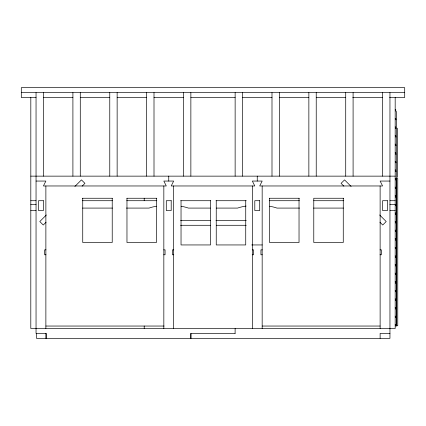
<?xml version="1.0" encoding="UTF-8"?>
<svg xmlns="http://www.w3.org/2000/svg" width="426" height="426" viewBox="0 0 426 426"><rect width="100%" height="100%" fill="white"/><g stroke="black" fill="none" stroke-linecap="round" stroke-linejoin="round"><path stroke-width="0.64" d="M46.343 214.986L39.794 221.541L43.266 225.013L46.077 222.207M74.896 186.439L81.446 179.884L84.923 183.361L82.111 186.167M21.3 92.586L404.7 92.586M36.045 97.501L21.3 97.501L21.3 87.671L404.7 87.671L404.7 97.501L389.561 97.501M43.415 97.501L72.905 97.501M80.28 97.501L109.77 97.501M117.139 97.501L146.629 97.501M154.004 97.501L183.494 97.501M190.864 97.501L235.136 97.501M242.506 97.501L271.996 97.501M279.371 97.501L308.861 97.501M316.23 97.501L345.72 97.501M352.723 97.501L382.585 97.501M395.179 109.786L395.791 109.786L395.791 111.016L396.404 111.628L396.404 119.615L395.791 119.615L395.791 118.385L395.179 118.385M395.179 126.991L395.791 126.991L395.791 128.215L396.404 128.833L396.404 136.821L395.791 136.821L395.791 135.59L395.179 135.59M395.791 128.215L396.404 128.215L396.404 120.228L395.791 119.615M395.179 144.19L395.791 144.19L395.791 145.42L396.404 146.033L396.404 154.02L395.791 154.02L395.791 152.79L395.179 152.79M395.791 145.42L396.404 145.42L396.404 137.433L395.791 136.821M395.179 161.395L395.791 161.395L395.791 162.62L396.404 163.238L396.404 171.225L395.791 171.225L395.791 169.995L395.179 169.995M395.791 162.62L396.404 162.62L396.404 154.633L395.791 154.02M30.821 176.14L395.179 176.14M395.179 178.595L395.791 178.595L395.791 179.825L396.404 180.438L396.404 188.425L395.791 188.425L395.791 187.195L395.179 187.195M395.791 179.825L396.404 179.825L396.404 171.838L395.791 171.225M36.045 181.055L45.875 181.055L43.415 185.97L166.289 185.97L163.834 181.055L173.664 181.055L171.204 185.97L254.796 185.97L252.336 181.055L262.166 181.055L259.711 185.97L382.585 185.97L380.125 181.055L389.955 181.055M395.179 195.8L395.791 195.8L395.791 197.025L396.404 197.643L396.404 205.63L395.791 205.63L395.791 204.4L389.902 204.4M395.791 197.025L396.404 197.025L396.404 189.037L395.791 188.425M82.415 198.255L112.315 198.255M126.932 198.255L156.8 198.255M269.456 198.255L299.276 198.255M343.675 198.255L313.776 198.255L313.776 242.49L343.265 242.49L343.265 198.255M30.821 200.715L36.045 200.715M82.261 200.715L112.432 200.715M126.724 200.715L156.8 200.715M180.624 200.715L210.769 200.715M215.977 200.715L246.26 200.715M269.237 200.715L299.462 200.715M313.733 200.715L343.766 200.715M389.955 200.715L395.179 200.715M30.821 204.4L36.098 204.4M82.553 208.085L112.459 208.085M126.415 208.085L149.009 208.085A46.232 46.232 0 0 1 156.321 206.248M210.343 208.085L188.409 208.085A45.768 45.768 0 0 0 181.135 206.248M216.323 208.085L237.591 208.085A45.768 45.768 0 0 1 246.1 206.062M299.584 208.085L276.991 208.085A46.232 46.232 0 0 0 269.679 206.248M313.541 208.085L343.447 208.085M30.8 210.545L36.077 210.545M389.955 210.545L395.179 210.545M395.179 213L395.791 213L395.791 214.23L396.404 214.842L396.404 222.83L395.791 222.83L395.791 221.6L395.179 221.6M395.791 214.23L396.404 214.23L396.404 206.243L395.791 205.63M180.565 220.37L210.684 220.37M215.977 220.37L246.249 220.37M180.565 225.285L210.353 225.285M216.307 225.285L246.249 225.285M395.179 230.2L395.791 230.2L395.791 231.43L396.404 232.048L396.404 240.03L395.791 240.03L395.791 238.805L395.179 238.805M395.791 231.43L396.404 231.43L396.404 223.442L395.791 222.83M251.686 244.945L262.267 244.945M395.179 247.405L395.791 247.405L395.791 248.635L396.404 249.247L396.404 257.235L395.791 257.235L395.791 256.005L395.179 256.005M395.791 248.635L396.404 248.635L396.404 240.647L395.791 240.03M45.976 249.86L44.645 249.86L44.645 254.775L45.976 254.775M163.733 249.86L165.064 249.86L165.064 254.775L163.733 254.775M173.765 249.86L172.434 249.86L172.434 254.775L173.765 254.775M252.235 249.86L253.566 249.86L253.566 254.775L252.235 254.775M262.267 249.86L260.936 249.86L260.936 254.775L262.267 254.775M380.024 249.86L381.355 249.86L381.355 254.775L380.024 254.775M395.179 264.605L395.791 264.605L395.791 265.835L396.404 266.452L396.404 274.435L395.791 274.435L395.791 273.21L395.179 273.21M395.791 265.835L396.404 265.835L396.404 257.847L395.791 257.235M395.179 281.81L395.791 281.81L395.791 283.04L396.404 283.652L396.404 291.64L395.791 291.64L395.791 290.41L395.179 290.41M395.791 283.04L396.404 283.04L396.404 275.052L395.791 274.435M395.179 299.009L395.791 299.009L395.791 300.239L396.404 300.857L396.404 308.839L395.791 308.839L395.791 307.615L395.179 307.615M395.791 300.239L396.404 300.239L396.404 292.252L395.791 291.64M395.179 316.214L395.791 316.214L395.791 317.445L396.404 318.057L396.404 326.044L395.791 326.044L395.791 324.814L395.179 324.814M395.791 317.445L396.404 317.445L396.404 309.457L395.791 308.839M395.301 325.736L397.756 325.736L397.756 178.595L396.526 178.595L396.526 325.736M45.875 326.044L164.09 326.044M262.166 326.044L380.125 326.044M235.136 333.414L190.864 333.414L190.864 338.329M389.955 333.414L380.125 333.414L380.125 338.329M351.104 186.439L344.554 179.884L341.077 183.361L343.888 186.167M379.657 214.986L386.206 221.541L382.734 225.013L379.923 222.207M397.634 128.183L397.634 177.328M395.179 97.501L395.179 328.499L30.8 328.499L30.821 97.501M389.955 92.586L389.955 338.329L36.466 338.329L36.466 333.414M382.585 92.586L382.585 176.14M380.125 185.97L380.125 328.499M353.095 92.586L353.095 176.14M345.72 92.586L345.72 176.14M316.23 92.586L316.23 176.14M308.861 92.586L308.861 176.14M299.031 198.255L299.031 242.49L269.541 242.49L269.541 198.255M279.371 92.586L279.371 176.14M271.996 92.586L271.996 176.14M262.166 185.97L262.166 328.499M257.251 176.14L257.251 181.055M252.336 185.97L252.336 328.499M245.733 200.715L245.733 244.945L216.243 244.945L216.243 200.715M242.506 92.586L242.506 176.14M235.136 92.586L235.136 176.14M235.136 328.499L235.099 333.414M210.524 200.715L210.524 244.945L181.034 244.945L181.034 200.715M190.901 333.414L190.901 338.329M190.864 92.586L190.864 176.14M183.494 92.586L183.494 176.14M173.664 185.97L173.664 328.499M168.749 176.14L168.749 181.055M163.834 185.97L163.834 328.499M156.459 198.255L156.459 242.49L126.969 242.49L126.969 198.255M154.004 92.586L154.004 176.14M146.629 92.586L146.629 176.14M144.206 198.255L144.206 200.715M144.206 326.044L144.206 328.499M117.139 92.586L117.139 176.14M112.224 198.255L112.224 242.49L82.735 242.49L82.735 198.255M109.77 92.586L109.77 176.14M80.28 92.586L80.28 176.14M72.905 92.586L72.905 176.14M46.296 338.329L46.296 333.414L36.045 333.414L36.045 92.586M45.875 185.97L45.875 328.499M45.875 333.414L45.875 338.329M43.415 92.586L43.415 176.14M43.415 200.715L38.5 200.715L38.5 210.545L43.415 210.545L43.415 200.715M171.204 200.715L166.289 200.715L166.289 210.545L171.204 210.545L171.204 200.715M259.711 200.715L254.796 200.715L254.796 210.545L259.711 210.545L259.711 200.715M387.5 200.715L382.585 200.715L382.585 210.545L387.5 210.545L387.5 200.715"/></g></svg>
